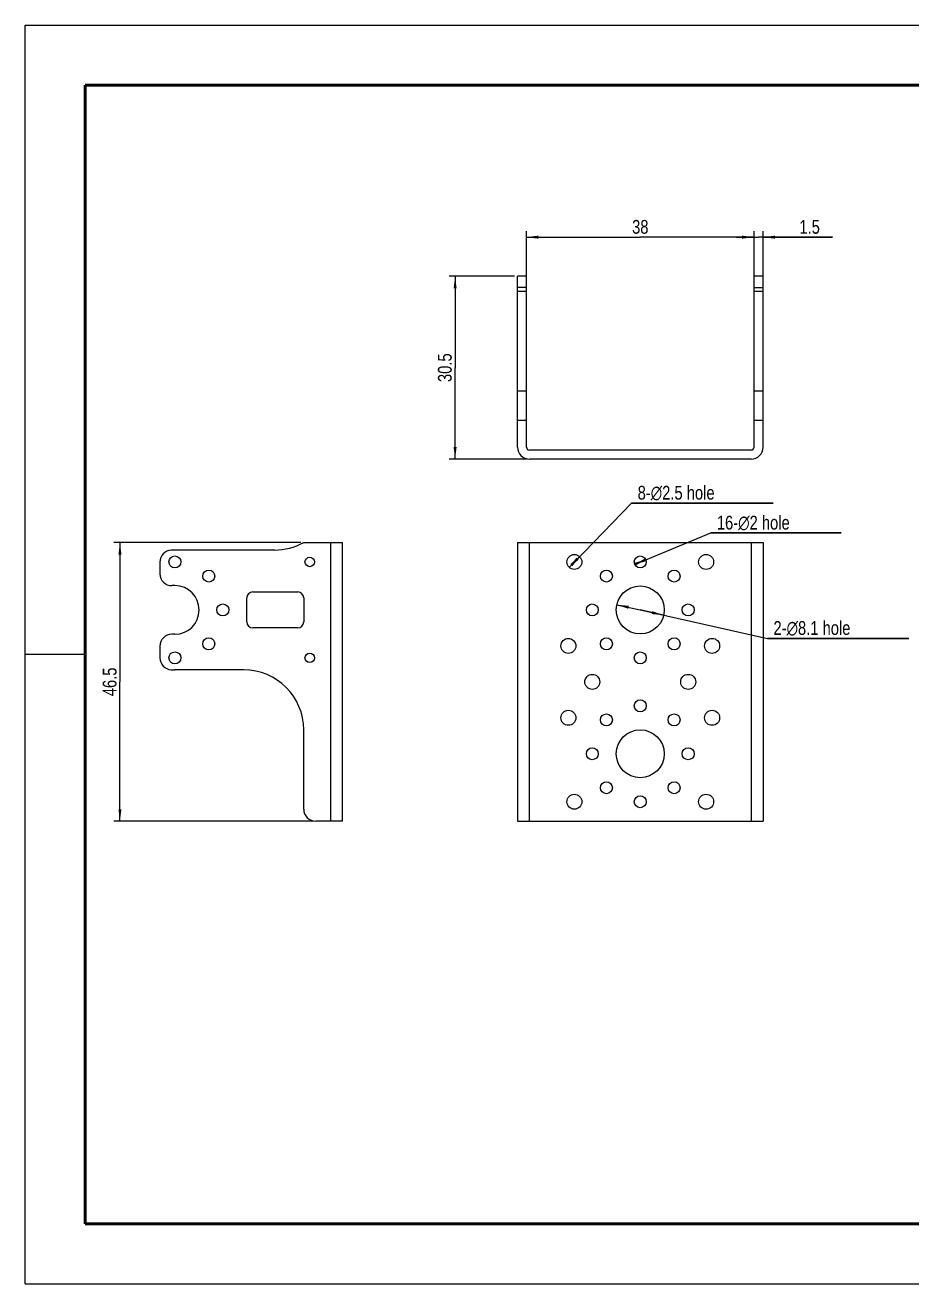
# Model space of a CAD drawing. Header units: millimetres. Extents: x 0 to 297, y 0 to 210.
# Drawn here: x 0 to 148, y 0 to 210 of the extents above; entities that cross this region are included whole.
import ezdxf

# ---------------------------------------------------------------- set-up
doc = ezdxf.new("R2010")
doc.units = ezdxf.units.MM
doc.header["$LTSCALE"] = 16.335
doc.layers.get('0').update_dxf_attribs({"linetype": 'CONTINUOUS'})
doc.styles.get("Standard").update_dxf_attribs({"font": 'txt', "width": 0.8})
doc.dimstyles.new('DIMSTYLE_1', dxfattribs={"dimtxt": 2.3, "dimasz": 2, "dimexe": 1, "dimexo": 0.5, "dimtad": 1, "dimdsep": 46, "dimtxsty": 'Standard', "dimblk": '_FILLED', "dimblk1": '_FILLED', "dimblk2": '_FILLED', "dimcen": 0.09, "dimadec": 0, "dimazin": 0, "dimtp": 0.2, "dimtm": 0.2, "dimtfac": 1, "dimtmove": 0, "dimatfit": 2, "dimldrblk": '_FILLED', "dimfxl": 0, "dimtolj": 1, "dimarcsym": 0})
doc.dimstyles.new('DIMSTYLE_2', dxfattribs={"dimtxt": 2.3, "dimasz": 2, "dimexe": 1, "dimexo": 0.5, "dimtad": 1, "dimdsep": 46, "dimtxsty": 'Standard', "dimblk": '_FILLED', "dimblk1": '_FILLED', "dimblk2": '_FILLED', "dimcen": 0.09, "dimadec": 0, "dimazin": 0, "dimtp": 0.1, "dimtm": 0.1, "dimtfac": 1, "dimtmove": 0, "dimatfit": 2, "dimldrblk": '_FILLED', "dimfxl": 0, "dimtolj": 1, "dimarcsym": 0})
doc.dimstyles.new('DIMSTYLE_3', dxfattribs={"dimtxt": 2.3, "dimasz": 2, "dimexe": 1, "dimexo": 0.5, "dimgap": 0.575, "dimtad": 1, "dimdsep": 46, "dimtxsty": 'Standard', "dimblk": '_FILLED', "dimblk1": '_FILLED', "dimblk2": '_FILLED', "dimcen": 0.09, "dimadec": 0, "dimazin": 0, "dimtp": 0.3, "dimtm": 0.3, "dimtfac": 1, "dimtofl": 0, "dimtmove": 0, "dimatfit": 3, "dimldrblk": '_FILLED', "dimfxl": 0, "dimtolj": 1, "dimarcsym": 0})
doc.dimstyles.new('DIMSTYLE_4', dxfattribs={"dimtxt": 2.3, "dimasz": 2, "dimexe": 1, "dimexo": 0.5, "dimgap": 0.575, "dimtad": 1, "dimdsep": 46, "dimtxsty": 'Standard', "dimblk": '_FILLED', "dimblk1": '_FILLED', "dimblk2": '_FILLED', "dimcen": 0.09, "dimadec": 0, "dimazin": 0, "dimtp": 0.1, "dimtm": 0.1, "dimtfac": 1, "dimtofl": 0, "dimtmove": 0, "dimatfit": 3, "dimldrblk": '_FILLED', "dimfxl": 0, "dimtolj": 1, "dimarcsym": 0})

# ---------------------------------------------------------------- blocks, each defined once
blk = doc.blocks.new('_FILLED')
at = {"color": 0, "linetype": 'ByBlock'}
blk.add_solid([(0, 0), (-1, 0.125), (-1, -0.125)], dxfattribs=at)
blk = doc.blocks.new('*D4')
at = {"color": 2, "linetype": 'Continuous'}
for p, q in [((98.77, 113.31), (102.68, 112.43)), ((106.58, 111.56), (102.68, 112.43)), ((102.68, 112.43), (123.91, 107.69)), ((123.91, 107.69), (147.52, 107.69)), ((147.52, 107.69), (123.91, 107.69))]:
    blk.add_line(p, q, dxfattribs=at)
at = {"color": 2, "linetype": 'Continuous', "xscale": 2, "yscale": 2, "zscale": 2}
for p, rotation in [((98.77, 113.31), 167.4124654621), ((106.58, 111.56), 347.4124654621)]:
    blk.add_blockref('_FILLED', p, dxfattribs=dict(at, rotation=rotation))
at = {"color": 2, "linetype": 'Continuous', "insert": (124.91, 110.57), "char_height": 2.3, "width": 21.4667, "attachment_point": 1, "line_spacing_factor": 0.9}
blk.add_mtext('2-\\Fgdt;{\\Fgdt;n}\\Ftxt;8.1 hole', dxfattribs=at)
blk = doc.blocks.new('*D5')
at = {"color": 2, "linetype": 'Continuous'}
for p, q in [((102.68, 120.43), (114.46, 125.28)), ((114.46, 125.28), (136.23, 125.28)), ((136.23, 125.28), (114.46, 125.28)), ((101.75, 120.05), (102.68, 120.43)), ((103.6, 120.81), (102.68, 120.43))]:
    blk.add_line(p, q, dxfattribs=at)
at = {"color": 2, "linetype": 'Continuous', "xscale": 2, "yscale": 2, "zscale": 2}
for p, rotation in [((103.6, 120.81), 22.3419814618), ((101.75, 120.05), 202.3419814618)]:
    blk.add_blockref('_FILLED', p, dxfattribs=dict(at, rotation=rotation))
at = {"color": 2, "linetype": 'Continuous', "insert": (115.46, 128.15), "char_height": 2.3, "width": 19.6267, "attachment_point": 1, "line_spacing_factor": 0.9}
blk.add_mtext('16-\\Fgdt;{\\Fgdt;n}\\Ftxt;2 hole', dxfattribs=at)
blk = doc.blocks.new('*D6')
at = {"color": 2, "linetype": 'Continuous'}
for p, q in [((91.68, 120.43), (101.24, 130.26)), ((101.24, 130.26), (124.86, 130.26)), ((124.86, 130.26), (101.24, 130.26)), ((90.8, 119.54), (91.68, 120.43)), ((92.55, 121.33), (91.68, 120.43))]:
    blk.add_line(p, q, dxfattribs=at)
at = {"color": 2, "linetype": 'Continuous', "xscale": 2, "yscale": 2, "zscale": 2}
for p, rotation in [((90.8, 119.54), 225.7859560762), ((92.55, 121.33), 45.78595607619999)]:
    blk.add_blockref('_FILLED', p, dxfattribs=dict(at, rotation=rotation))
at = {"color": 2, "linetype": 'Continuous', "insert": (102.24, 133.14), "char_height": 2.3, "width": 21.4667, "attachment_point": 1, "line_spacing_factor": 0.9}
blk.add_mtext('8-\\Fgdt;{\\Fgdt;n}\\Ftxt;2.5 hole', dxfattribs=at)
blk = doc.blocks.new('*D7')
at = {"color": 2, "linetype": 'Continuous'}
for p, q in [((83.68, 166.1), (83.68, 175.63)), ((83.68, 174.63), (102.68, 174.63)), ((121.68, 174.63), (102.68, 174.63)), ((121.68, 166.1), (121.68, 175.63))]:
    blk.add_line(p, q, dxfattribs=at)
at = {"color": 2, "linetype": 'Continuous', "xscale": 2, "yscale": 2, "zscale": 2, "rotation": 180}
blk.add_blockref('_FILLED', (83.68, 174.63), dxfattribs=at)
at = {"color": 2, "linetype": 'Continuous', "xscale": 2, "yscale": 2, "zscale": 2}
blk.add_blockref('_FILLED', (121.68, 174.63), dxfattribs=at)
at = {"color": 2, "linetype": 'Continuous', "insert": (102.68, 177.5), "char_height": 2.3, "width": 3.68, "attachment_point": 2, "line_spacing_factor": 0.9}
blk.add_mtext('38', dxfattribs=at)
blk = doc.blocks.new('*D8')
at = {"color": 2, "linetype": 'Continuous'}
for p, q in [((81.68, 168.1), (70.77, 168.1)), ((71.77, 168.1), (71.77, 152.85)), ((71.77, 137.6), (71.77, 152.85)), ((83.68, 137.6), (70.77, 137.6))]:
    blk.add_line(p, q, dxfattribs=at)
at = {"color": 2, "linetype": 'Continuous', "xscale": 2, "yscale": 2, "zscale": 2}
for p, rotation in [((71.77, 168.1), 90), ((71.77, 137.6), 270)]:
    blk.add_blockref('_FILLED', p, dxfattribs=dict(at, rotation=rotation))
at = {"color": 2, "linetype": 'Continuous', "insert": (68.9, 152.85), "char_height": 2.3, "width": 7.36, "attachment_point": 2, "rotation": 90, "line_spacing_factor": 0.9}
blk.add_mtext('30.5', dxfattribs=at)
blk = doc.blocks.new('*D9')
at = {"color": 2, "linetype": 'Continuous'}
for p, q in [((46, 123.68), (14.82, 123.68)), ((15.82, 123.68), (15.82, 100.43)), ((15.82, 77.18), (15.82, 100.43)), ((48, 77.18), (14.82, 77.18))]:
    blk.add_line(p, q, dxfattribs=at)
at = {"color": 2, "linetype": 'Continuous', "xscale": 2, "yscale": 2, "zscale": 2}
for p, rotation in [((15.82, 123.68), 90.0000003219), ((15.82, 77.18), 270.0000003219)]:
    blk.add_blockref('_FILLED', p, dxfattribs=dict(at, rotation=rotation))
at = {"color": 2, "linetype": 'Continuous', "insert": (12.95, 100.43), "char_height": 2.3, "width": 7.36, "attachment_point": 2, "rotation": 90, "line_spacing_factor": 0.9}
blk.add_mtext('46.5', dxfattribs=at)
blk = doc.blocks.new('*D10')
at = {"color": 2, "linetype": 'Continuous'}
for p, q in [((121.68, 174.63), (118.68, 174.63)), ((118.68, 174.63), (122.43, 174.63)), ((121.68, 166.1), (121.68, 175.63)), ((134.76, 174.63), (122.43, 174.63)), ((123.18, 166.1), (123.18, 175.63)), ((123.18, 174.63), (134.76, 174.63))]:
    blk.add_line(p, q, dxfattribs=at)
at = {"color": 2, "linetype": 'Continuous', "xscale": 2, "yscale": 2, "zscale": 2}
blk.add_blockref('_FILLED', (121.68, 174.63), dxfattribs=at)
at = {"color": 2, "linetype": 'Continuous', "xscale": 2, "yscale": 2, "zscale": 2, "rotation": 180}
blk.add_blockref('_FILLED', (123.18, 174.63), dxfattribs=at)
at = {"color": 2, "linetype": 'Continuous', "insert": (129.24, 177.5), "char_height": 2.3, "width": 5.52, "attachment_point": 1, "line_spacing_factor": 0.9}
blk.add_mtext('1.5', dxfattribs=at)

msp = doc.modelspace()

# ---------------------------------------------------------------- linework, layer by layer
at = {"color": 7, "linetype": 'Continuous'}
for p, q in [((0, 0), (0, 210)), ((0, 210), (297, 210)), ((82.176, 139.603), (82.176, 168.103)), ((83.676, 168.103), (82.176, 168.103)), ((83.676, 139.603), (83.676, 168.103)), ((123.176, 168.103), (121.676, 168.103)), ((121.676, 139.603), (121.676, 168.103)), ((123.176, 139.603), (123.176, 168.103)), ((83.676, 166.228), (82.176, 166.228)), ((121.676, 166.228), (123.176, 166.228)), ((82.176, 165.603), (83.676, 165.603)), ((121.676, 165.603), (123.176, 165.603)), ((83.676, 148.944), (82.176, 148.944)), ((123.176, 148.944), (121.676, 148.944)), ((82.176, 144.103), (83.676, 144.103)), ((121.676, 144.103), (123.176, 144.103)), ((121.176, 139.103), (84.176, 139.103)), ((121.176, 137.603), (84.176, 137.603)), ((41.654, 122.435), (24.995, 122.435)), ((46.495, 123.685), (52.995, 123.685)), ((50.995, 123.685), (50.995, 77.185)), ((52.995, 77.185), (52.995, 123.685)), ((82.176, 123.685), (82.176, 77.185)), ((82.176, 123.685), (123.176, 123.685)), ((84.176, 77.185), (84.176, 123.685)), ((121.176, 123.685), (121.176, 77.185)), ((123.176, 123.685), (123.176, 77.185)), ((22.495, 120.419), (22.495, 118.485)), ((24.995, 116.485), (24.495, 116.485)), ((36.995, 110.435), (36.995, 114.435)), ((37.995, 115.435), (45.495, 115.435)), ((46.495, 114.435), (46.495, 110.435)), ((45.495, 109.435), (37.995, 109.435)), ((24.995, 108.385), (24.495, 108.385)), ((22.495, 106.385), (22.495, 104.45)), ((10, 105), (0, 105)), ((36.495, 102.435), (24.995, 102.435)), ((46.495, 79.185), (46.495, 92.435)), ((52.995, 77.185), (48.495, 77.185)), ((82.176, 77.185), (123.176, 77.185)), ((0, 0), (297, 0))]:
    msp.add_line(p, q, dxfattribs=at)
at = {"color": 7, "linetype": 'Continuous', "const_width": 0.5}
for points in [[(10, 200), (10, 10)], [(287, 200), (10, 200)], [(10, 10), (287, 10)]]:
    msp.add_lwpolyline(points, dxfattribs=at)
at = {"color": 7, "linetype": 'Continuous'}
for centre, radius in [((24.995, 120.435), 1), ((47.495, 120.435), 0.783), ((91.676, 120.435), 1.25), ((102.676, 120.435), 1), ((113.676, 120.435), 1.25), ((30.652, 118.091), 1), ((97.019, 118.091), 1), ((108.333, 118.091), 1), ((102.676, 112.435), 4), ((32.995, 112.435), 1), ((94.676, 112.435), 1), ((110.676, 112.435), 1), ((30.652, 106.778), 1), ((90.676, 106.435), 1.25), ((97.019, 106.778), 1), ((108.333, 106.778), 1), ((114.676, 106.435), 1.25), ((24.995, 104.435), 1), ((47.495, 104.435), 0.783), ((102.676, 104.435), 1), ((94.676, 100.435), 1.25), ((110.676, 100.435), 1.25), ((102.676, 96.435), 1), ((90.676, 94.435), 1.25), ((97.019, 94.091), 1), ((108.333, 94.091), 1), ((114.676, 94.435), 1.25), ((102.676, 88.435), 4), ((94.676, 88.435), 1), ((110.676, 88.435), 1), ((97.019, 82.778), 1), ((108.333, 82.778), 1), ((91.676, 80.435), 1.25), ((102.676, 80.435), 1), ((113.676, 80.435), 1.25)]:
    msp.add_circle(centre, radius, dxfattribs=at)
for centre, radius, start, end in [((84.176, 139.603), 2, 180, 270), ((84.176, 139.603), 0.5, 180.00002, 270), ((121.176, 139.603), 2, 270, 0), ((121.176, 139.603), 0.5, 270, 0.00001), ((24.495, 120.419), 2, 93.58332, 179.98334), ((24.995, 112.435), 10, 90, 93.58332), ((41.654, 132.435), 10, 270, 298.95502), ((24.495, 118.485), 2, 180, 270), ((24.995, 112.435), 4.05, 270, 90), ((37.995, 114.435), 1, 90, 180), ((45.495, 114.435), 1, 0, 90), ((37.995, 110.435), 1, 180, 270), ((45.495, 110.435), 1, 270, 360), ((24.495, 106.385), 2, 90, 180), ((24.495, 104.45), 2, 180, 266.40128), ((24.995, 112.435), 10, 266.4136, 270), ((36.495, 92.435), 10, 360, 90), ((48.495, 79.185), 2, 179.99999, 270)]:
    msp.add_arc(centre, radius, start, end, dxfattribs=at)

# ---------------------------------------------------------------- dimensions: what is measured, and where the dimension line sits
at = {"color": 2, "linetype": 'Continuous'}
dim = msp.add_linear_dim(base=(121.676, 174.627), p1=(83.676, 165.603), p2=(121.676, 165.603), dimstyle='DIMSTYLE_3', dxfattribs=at)
dim.commit()
dim.dimension.update_dxf_attribs({"geometry": '*D7', "text_midpoint": (102.676, 174.627), "dimtype": 160})
for base, p1, p2, angle, dimstyle, picture, middle in [((121.676, 174.627), (123.176, 165.603), (121.676, 165.603), 180, 'DIMSTYLE_4', '*D10', (132.001, 174.627)), ((71.772, 168.103), (84.176, 137.603), (82.176, 168.103), 90, 'DIMSTYLE_3', '*D8', (71.772, 152.853)), ((15.822, 77.185), (46.495, 123.685), (48.495, 77.185), 270, 'DIMSTYLE_3', '*D9', (15.822, 100.435))]:
    dim = msp.add_linear_dim(base=base, p1=p1, p2=p2, angle=angle, dimstyle=dimstyle, dxfattribs=at)
    dim.commit()
    dim.dimension.update_dxf_attribs({"geometry": picture, "text_midpoint": middle, "dimtype": 160})
for p1, p2, text, dimstyle, picture, middle in [((92.548, 121.33), (90.805, 119.539), '8-%%c<> hole', 'DIMSTYLE_2', '*D6', (112.974, 131.99)), ((103.601, 120.815), (101.751, 120.054), '16-%%c<> hole', 'DIMSTYLE_2', '*D5', (125.268, 127)), ((106.58, 111.563), (98.772, 113.306), '2-%%c<> hole', 'DIMSTYLE_1', '*D4', (135.638, 109.419))]:
    dim = msp.add_diameter_dim_2p(p1=p1, p2=p2, text=text, dimstyle=dimstyle, override={"dimtih": 1, "dimtoh": 1, "dimpost": '<>'}, dxfattribs=at)
    dim.commit()
    dim.dimension.update_dxf_attribs({"geometry": picture, "text_midpoint": middle, "dimtype": 163})

doc.saveas('drawing.dxf')
